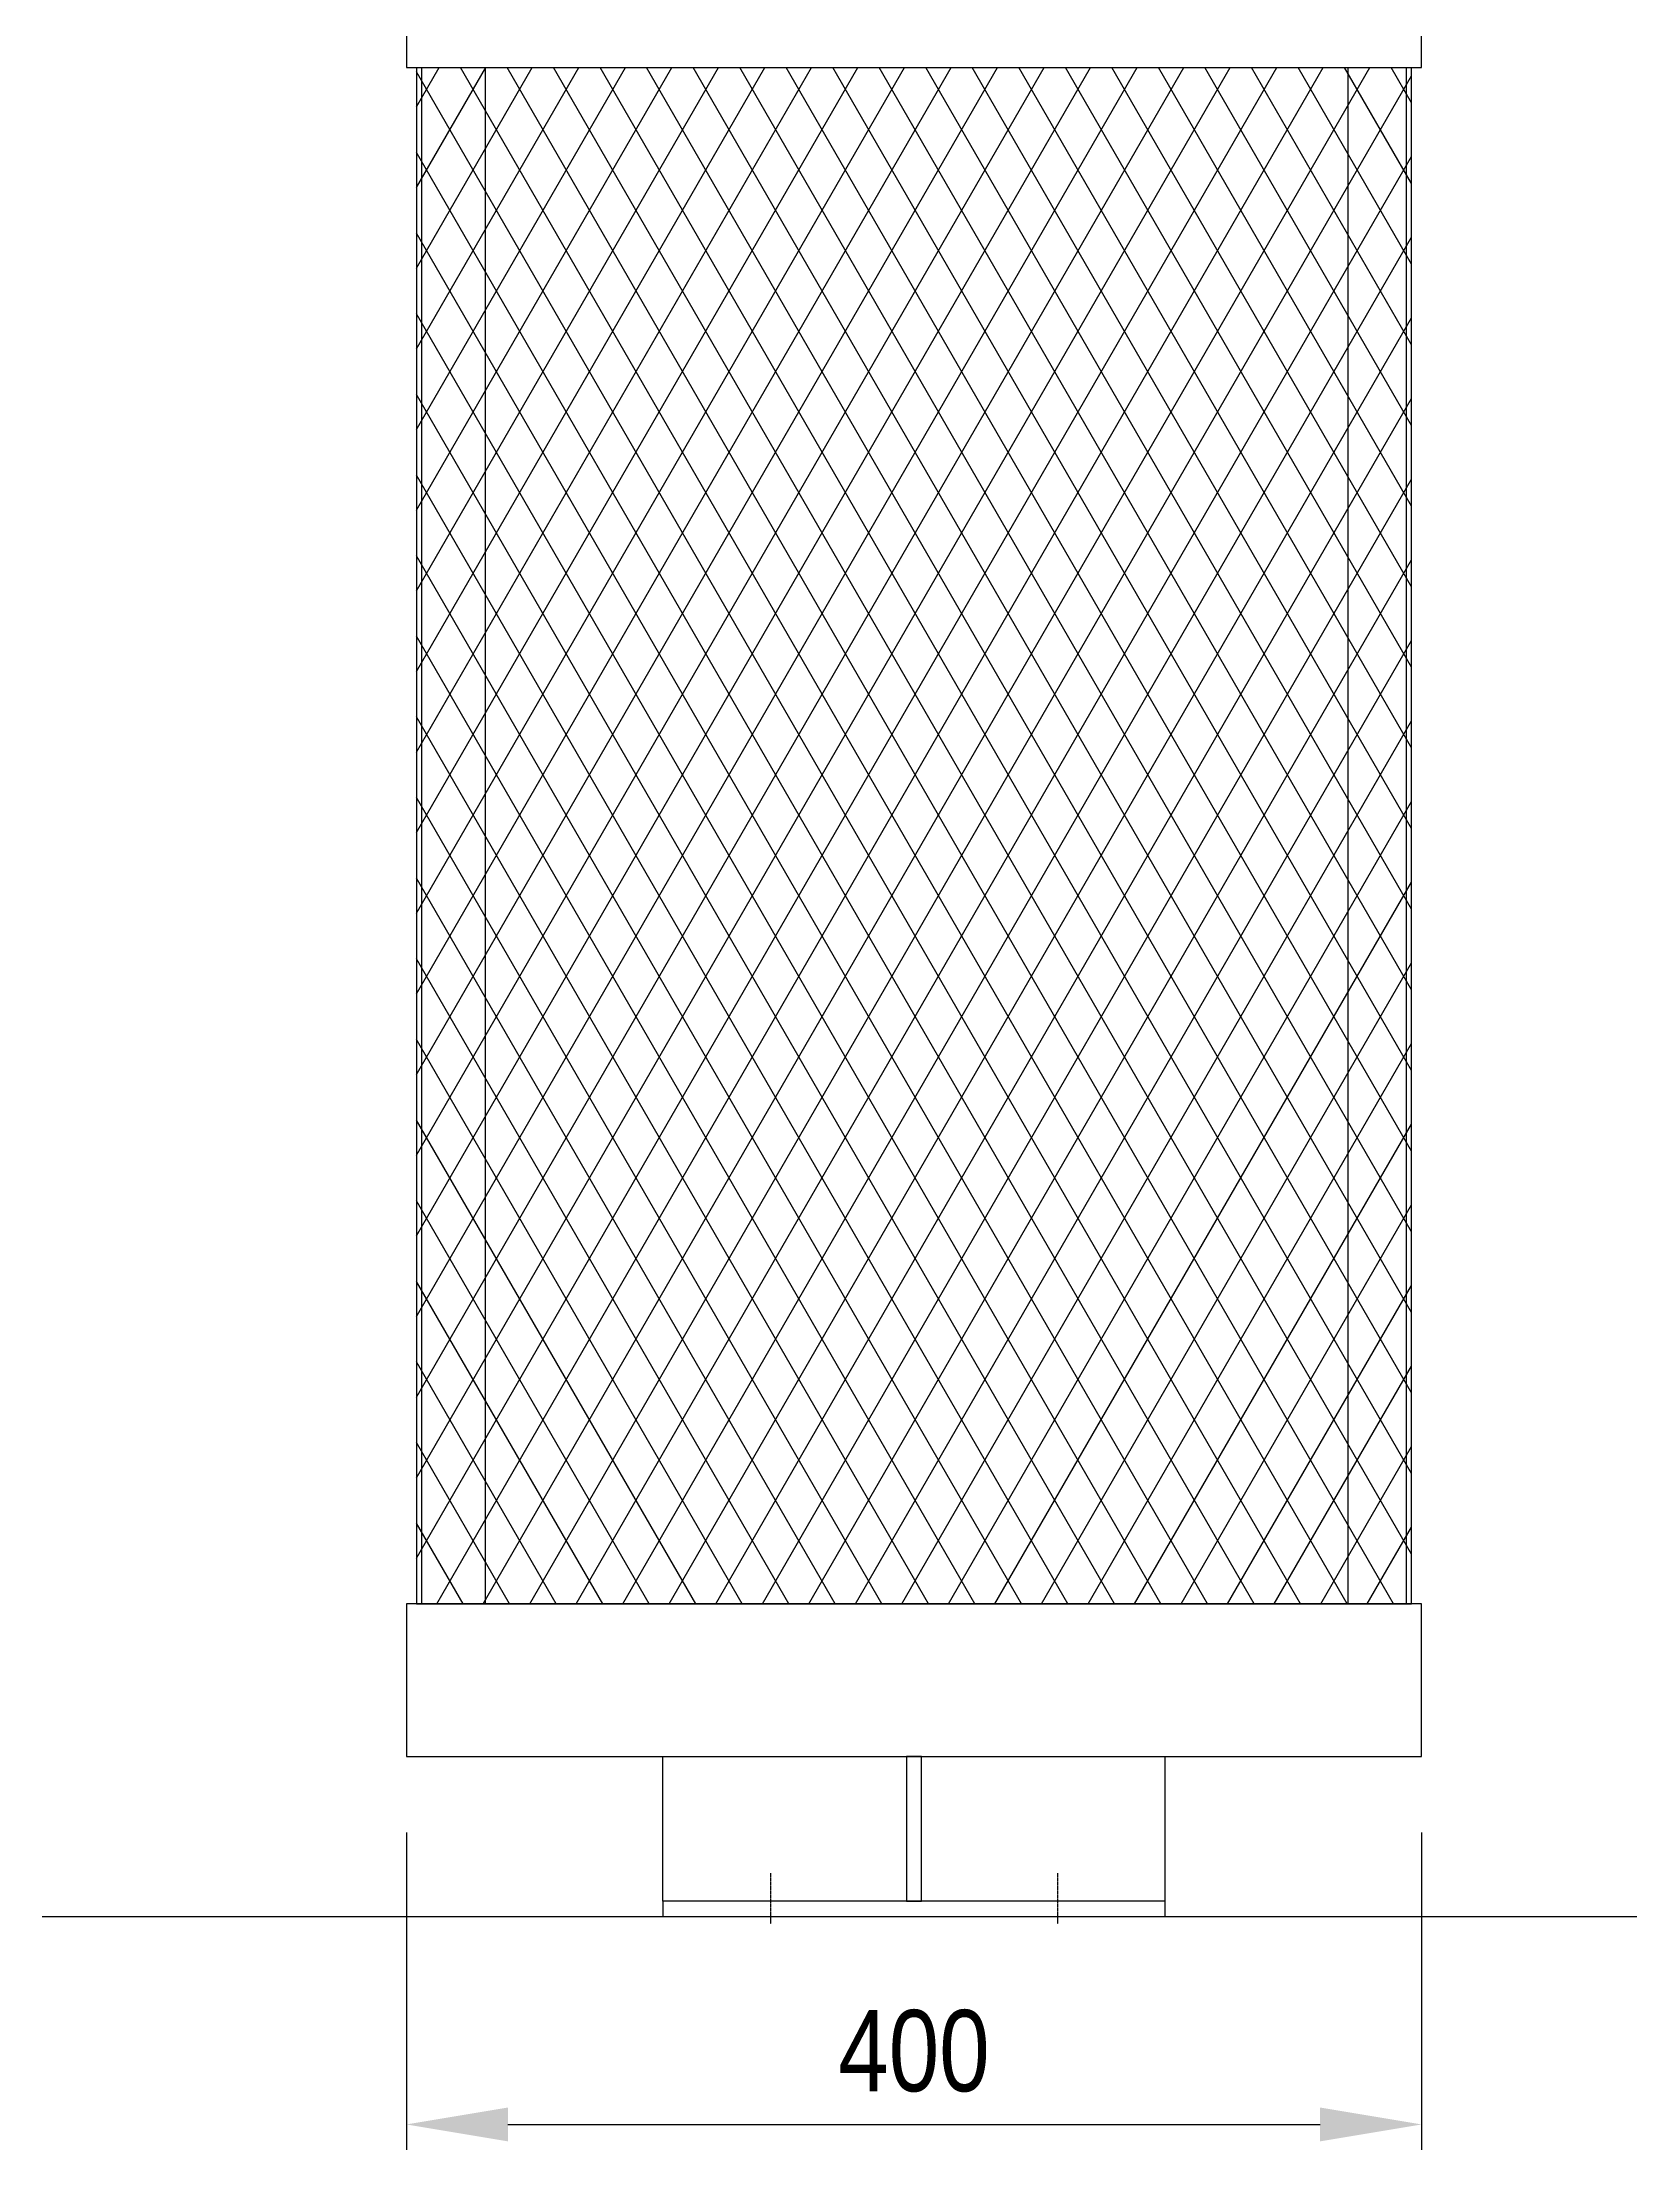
# Model space of a CAD drawing. Header units: millimetres. Extents: x 5064 to 11004, y 3085 to 7285.
# Drawn here: x 6706 to 7334, y 5579 to 6409 of the extents above; entities that cross this region are included whole.
import ezdxf

# ---------------------------------------------------------------- set-up
doc = ezdxf.new("R2010")
doc.units = ezdxf.units.MM
doc.header["$LTSCALE"] = 0.3
doc.linetypes.add('DashDot', pattern=[15, 9, -3, 0, -3])
doc.styles.add('SEACAD_Arial', font='arial.ttf', dxfattribs={"width": 0.8})
doc.dimstyles.new('ISO-25', dxfattribs={"dimtxt": 1.6, "dimasz": 2, "dimexe": 0.5, "dimexo": 1.5, "dimtad": 1, "dimdec": 0, "dimtxsty": 'SEACAD_Arial', "dimcen": 2, "dimadec": 0, "dimazin": 0, "dimtfac": 1, "dimtdec": 0, "dimtmove": 0, "dimatfit": 3, "dimfxl": 1, "dimarcsym": 0})

# ---------------------------------------------------------------- blocks, each defined once
blk = doc.blocks.new('*D133')
at = {"color": 0, "lineweight": -2, "transparency": 16777216}
for p, q in [((6849.33, 5703.91), (6849.33, 5578.96)), ((7249.33, 5703.91), (7249.33, 5578.96)), ((6889.33, 5588.96), (7209.33, 5588.96))]:
    blk.add_line(p, q, dxfattribs=at)
at = {"color": 0, "transparency": 16777216}
for points in [[(6889.33, 5595.63), (6889.33, 5582.29), (6849.33, 5588.96)], [(7209.33, 5595.63), (7209.33, 5582.29), (7249.33, 5588.96)]]:
    blk.add_solid(points, dxfattribs=at)
at = {"layer": 'Defpoints', "color": 0, "transparency": 16777216}
for p in [(6849.33, 5733.91), (7249.33, 5733.91), (7249.33, 5588.96)]:
    blk.add_point(p, dxfattribs=at)
at = {"color": 0, "transparency": 16777216, "insert": (7049.33, 5617.8), "char_height": 32, "attachment_point": 5, "style": 'SEACAD_Arial'}
blk.add_mtext('400', dxfattribs=at)

msp = doc.modelspace()

# ---------------------------------------------------------------- hatches: boundary and pattern name
at = {"ltscale": 5}
h = msp.add_hatch(dxfattribs=at)
h.set_pattern_fill('ANSI31', color=256, scale=5, angle=255)
h.set_pattern_definition([(300, (-25084.236, 15169.161), (13.748153, 7.9375), [])])
h.paths.add_polyline_path([(7245.33, 6398.91), (6853.33, 6398.91), (6853.33, 5793.91), (7245.33, 5793.91)])
h = msp.add_hatch(dxfattribs=at)
h.set_pattern_fill('ANSI31', color=256, scale=5, angle=15)
h.set_pattern_definition([(60, (-25084.236, 15169.161), (-13.748153, 7.9375), [])])
h.paths.add_polyline_path([(7245.33, 6398.91), (6853.33, 6398.91), (6853.33, 5793.91), (7245.33, 5793.91)])

# ---------------------------------------------------------------- linework, layer by layer
for p, q in [((6950.33, 5676.91), (6950.33, 5733.91)), ((7148.33, 5676.91), (7148.33, 5733.91))]:
    msp.add_line(p, q, dxfattribs=at)
at = {"color": 0, "linetype": 'DashDot', "ltscale": 0.1}
for p, q in [((6992.76, 5687.91), (6992.76, 5667.91)), ((7105.9, 5687.91), (7105.9, 5667.91))]:
    msp.add_line(p, q, dxfattribs=at)
at = {"color": 7, "linetype": 'Continuous'}
msp.add_line((6705.83, 5670.91), (7334.14, 5670.91), dxfattribs=at)
at = {"lineweight": 15}
msp.add_line((6836.33, 5670.91), (6886.33, 5670.91), dxfattribs=at)
msp.add_line((6836.33, 5670.91), (6876.33, 5670.91))
at = {"ltscale": 5}
for points in [[(6849.33, 6398.91), (7249.33, 6398.91), (7249.33, 6458.91), (6849.33, 6458.91)], [(7249.33, 5793.91), (6849.33, 5793.91), (6849.33, 5733.91), (7249.33, 5733.91)], [(7046.33, 5676.91), (7052.33, 5676.91), (7052.33, 5733.91), (7046.33, 5733.91)], [(6950.33, 5670.91), (7148.33, 5670.91), (7148.33, 5676.91), (6950.33, 5676.91)]]:
    msp.add_lwpolyline(points, close=True, dxfattribs=at)
for points in [[(6853.33, 6398.91), (6853.33, 5793.91), (7245.33, 5793.91), (7245.33, 6398.91)], [(6855.33, 6398.91), (6855.33, 5793.91), (7243.33, 5793.91), (7243.33, 6398.91)], [(6880.36, 6398.91), (6880.36, 5793.91)], [(7220.36, 5793.91), (7220.36, 6398.91)]]:
    msp.add_lwpolyline(points, dxfattribs=at)

# ---------------------------------------------------------------- dimensions: what is measured, and where the dimension line sits
dim = msp.add_linear_dim(base=(7249.33, 5588.96), p1=(6849.33, 5733.91), p2=(7249.33, 5733.91), dimstyle='ISO-25', override={"dimrnd": 10})
dim.commit()
dim.dimension.update_dxf_attribs({"geometry": '*D133', "text_midpoint": (7049.33, 5617.8)})

doc.saveas('drawing.dxf')
